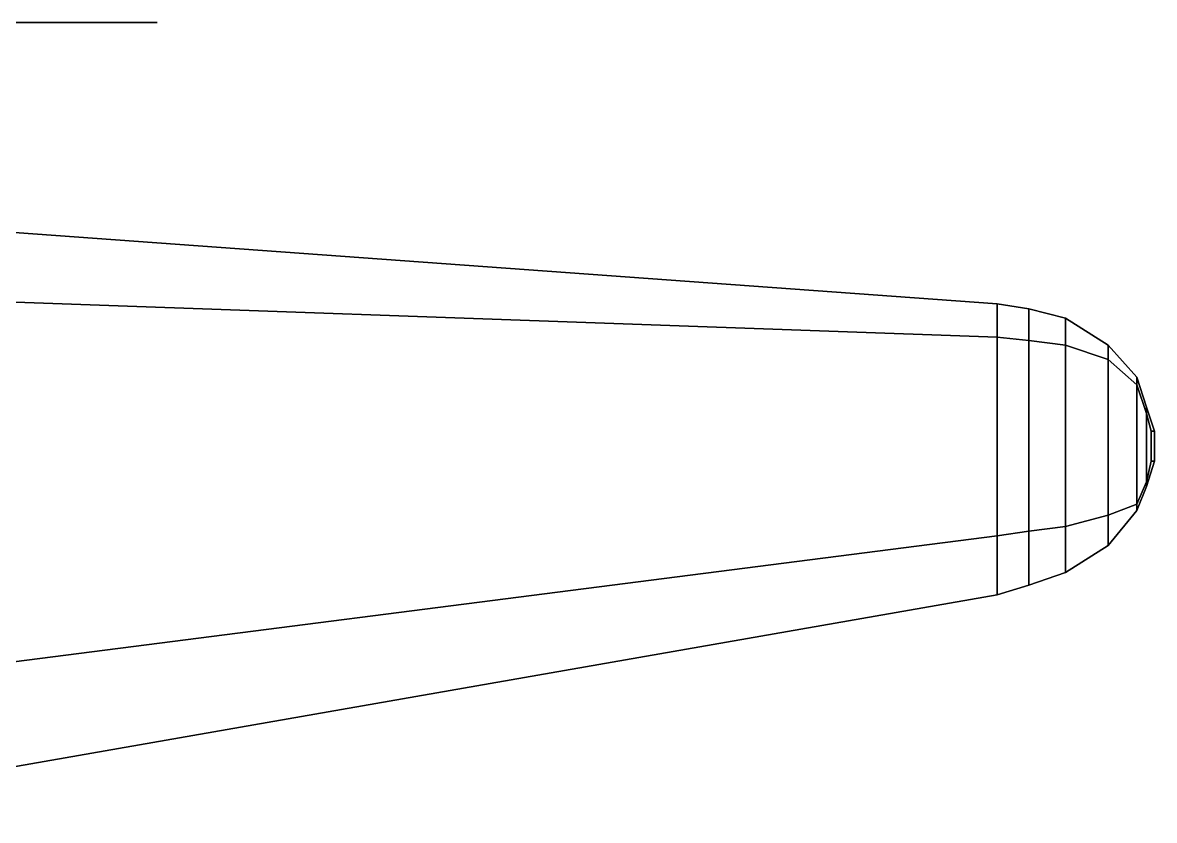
# Model space of a CAD drawing. Header units: millimetres. Extents: x -10.5 to 10.5, y -7.9 to 18.1.
# Drawn here: x 3.4 to 10.52, y 0.86 to 5.88 of the extents above; entities that cross this region are included whole.
import ezdxf

# ---------------------------------------------------------------- set-up
doc = ezdxf.new("R2010")
doc.units = ezdxf.units.MM
doc.layers.add('prop', color=1, linetype='Continuous')
doc.layers.add('wing2', color=5, linetype='Continuous')

msp = doc.modelspace()

# ---------------------------------------------------------------- linework, layer by layer
at = {"layer": 'prop'}
for points in [[(3.7049, 5.88, -1.0081), (3.4637, 5.88, -1.146), (3.2942, 5.88, -1.0596), (3.3335, 5.88, -0.8514)], [(3.3335, 5.88, -0.8514), (3.2942, 5.88, -1.0596), (3.4637, 5.88, -1.146), (3.7049, 5.88, -1.0081)], [(4.1889, 5.88, -1.2298), (3.6916, 5.88, -1.2313), (3.4637, 5.88, -1.146), (3.7049, 5.88, -1.0081)], [(3.7049, 5.88, -1.0081), (3.4637, 5.88, -1.146), (3.6916, 5.88, -1.2313), (4.1889, 5.88, -1.2298)], [(4.1889, 5.88, -1.2298), (3.6916, 5.88, -1.2313), (4.2096, 5.88, -1.3341), (4.2446, 5.88, -1.2735)], [(4.2446, 5.88, -1.2735), (4.2096, 5.88, -1.3341), (3.6916, 5.88, -1.2313), (4.1889, 5.88, -1.2298)]]:
    msp.add_3dface(points, dxfattribs=at)
at = {"layer": 'wing2'}
for points in [[(1.41, 4.19, -0.77), (9.53, 3.9, -0.21), (9.53, 4.11, -0.09), (1.41, 4.7, -0.38)], [(1.41, 4.7, -0.38), (9.53, 4.11, -0.09), (9.53, 3.9, 0.04), (1.41, 4.19, 0.06)], [(1.41, 1.61, -0.77), (9.53, 2.65, -0.21), (9.53, 3.9, -0.21), (1.41, 4.19, -0.77)], [(9.53, 3.9, 0.04), (9.53, 2.65, 0.04), (1.41, 1.61, 0.06), (1.41, 4.19, 0.06)], [(9.53, 3.9, -0.21), (9.73, 3.88, -0.19), (9.73, 4.08, -0.08), (9.53, 4.11, -0.09)], [(9.53, 4.11, -0.09), (9.73, 4.08, -0.08), (9.73, 3.88, 0.03), (9.53, 3.9, 0.04)], [(9.73, 3.88, -0.19), (9.96, 3.85, -0.18), (9.96, 4.02, -0.08), (9.73, 4.08, -0.08)], [(9.73, 4.08, -0.08), (9.96, 4.02, -0.08), (9.96, 3.85, 0.02), (9.73, 3.88, 0.03)], [(9.96, 3.85, -0.18), (10.23, 3.76, -0.15), (10.23, 3.85, -0.07), (9.96, 4.02, -0.08)], [(9.96, 4.02, -0.08), (10.23, 3.85, -0.07), (10.23, 3.76, 0.01), (9.96, 3.85, 0.02)], [(9.53, 2.65, -0.21), (9.73, 2.68, -0.19), (9.73, 3.88, -0.19), (9.53, 3.9, -0.21)], [(9.73, 3.88, 0.03), (9.73, 2.68, 0.03), (9.53, 2.65, 0.04), (9.53, 3.9, 0.04)], [(9.73, 2.68, -0.19), (9.96, 2.71, -0.18), (9.96, 3.85, -0.18), (9.73, 3.88, -0.19)], [(9.96, 3.85, 0.02), (9.96, 2.71, 0.02), (9.73, 2.68, 0.03), (9.73, 3.88, 0.03)], [(9.96, 2.71, -0.18), (10.23, 2.78, -0.15), (10.23, 3.76, -0.15), (9.96, 3.85, -0.18)], [(10.23, 3.76, 0.01), (10.23, 2.78, 0.01), (9.96, 2.71, 0.02), (9.96, 3.85, 0.02)], [(10.23, 3.76, -0.15), (10.41, 3.6, -0.1), (10.41, 3.65, -0.04), (10.23, 3.85, -0.07)], [(10.23, 3.85, -0.07), (10.41, 3.65, -0.04), (10.41, 3.6), (10.23, 3.76, 0.01)], [(10.23, 2.78, -0.15), (10.41, 2.85, -0.1), (10.41, 3.6, -0.1), (10.23, 3.76, -0.15)], [(10.41, 3.6), (10.41, 2.85), (10.23, 2.78, 0.01), (10.23, 3.76, 0.01)], [(10.41, 3.6, -0.1), (10.47, 3.42, -0.07), (10.47, 3.46, -0.03), (10.41, 3.65, -0.04)], [(10.41, 3.65, -0.04), (10.47, 3.46, -0.03), (10.47, 3.42), (10.41, 3.6)], [(10.41, 2.85, -0.1), (10.47, 2.99, -0.07), (10.47, 3.42, -0.07), (10.41, 3.6, -0.1)], [(10.47, 3.42), (10.47, 2.99), (10.41, 2.85), (10.41, 3.6)], [(10.47, 3.42, -0.07), (10.5, 3.31, -0.05), (10.52, 3.31, -0.03), (10.47, 3.46, -0.03)], [(10.47, 3.46, -0.03), (10.52, 3.31, -0.03), (10.5, 3.31, -0.01), (10.47, 3.42)], [(10.47, 2.99, -0.07), (10.5, 3.12, -0.05), (10.5, 3.31, -0.05), (10.47, 3.42, -0.07)], [(10.5, 3.31, -0.01), (10.5, 3.12, -0.01), (10.47, 2.99), (10.47, 3.42)], [(10.5, 3.31, -0.05), (10.5, 3.12, -0.05), (10.52, 3.12, -0.03), (10.52, 3.31, -0.03)], [(10.52, 3.31, -0.03), (10.52, 3.12, -0.03), (10.5, 3.12, -0.01), (10.5, 3.31, -0.01)], [(10.47, 2.96, -0.03), (10.52, 3.12, -0.03), (10.5, 3.12, -0.05), (10.47, 2.99, -0.07)], [(10.47, 2.99), (10.5, 3.12, -0.01), (10.52, 3.12, -0.03), (10.47, 2.96, -0.03)], [(10.41, 2.81, -0.04), (10.47, 2.96, -0.03), (10.47, 2.99, -0.07), (10.41, 2.85, -0.1)], [(10.41, 2.85), (10.47, 2.99), (10.47, 2.96, -0.03), (10.41, 2.81, -0.04)], [(10.23, 2.59, -0.07), (10.41, 2.81, -0.04), (10.41, 2.85, -0.1), (10.23, 2.78, -0.15)], [(10.23, 2.78, 0.01), (10.41, 2.85), (10.41, 2.81, -0.04), (10.23, 2.59, -0.07)], [(9.96, 2.42, -0.08), (10.23, 2.59, -0.07), (10.23, 2.78, -0.15), (9.96, 2.71, -0.18)], [(9.96, 2.71, 0.02), (10.23, 2.78, 0.01), (10.23, 2.59, -0.07), (9.96, 2.42, -0.08)], [(9.73, 2.34, -0.08), (9.96, 2.42, -0.08), (9.96, 2.71, -0.18), (9.73, 2.68, -0.19)], [(9.73, 2.68, 0.03), (9.96, 2.71, 0.02), (9.96, 2.42, -0.08), (9.73, 2.34, -0.08)], [(1.41, 0.86, -0.38), (9.53, 2.28, -0.09), (9.53, 2.65, -0.21), (1.41, 1.61, -0.77)], [(1.41, 1.61, 0.06), (9.53, 2.65, 0.04), (9.53, 2.28, -0.09), (1.41, 0.86, -0.38)], [(9.53, 2.28, -0.09), (9.73, 2.34, -0.08), (9.73, 2.68, -0.19), (9.53, 2.65, -0.21)], [(9.53, 2.65, 0.04), (9.73, 2.68, 0.03), (9.73, 2.34, -0.08), (9.53, 2.28, -0.09)]]:
    msp.add_3dface(points, dxfattribs=at)

doc.saveas('drawing.dxf')
